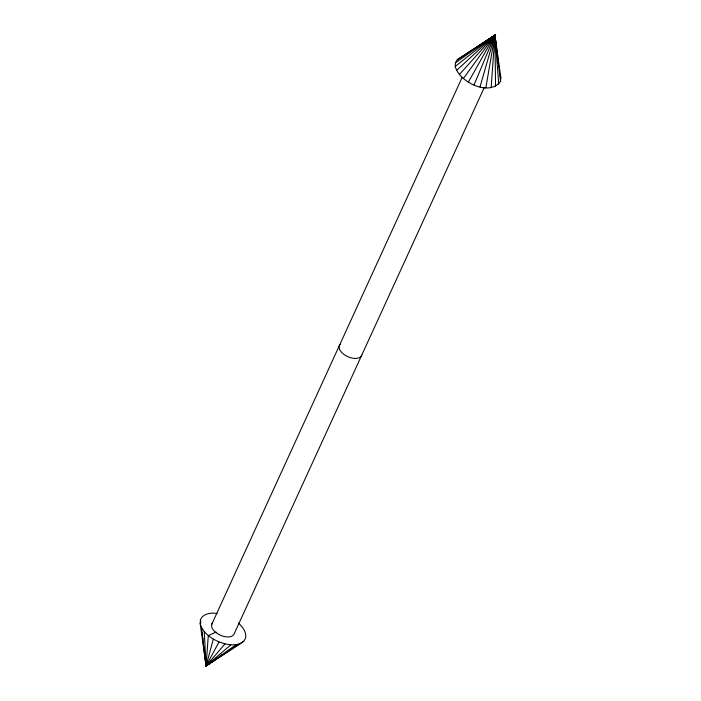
<?xml version="1.0" encoding="UTF-8"?>
<svg xmlns="http://www.w3.org/2000/svg" width="701" height="701" viewBox="0 0 701 701"><rect width="100%" height="100%" fill="white"/><g stroke="black" fill="none" stroke-linecap="round" stroke-linejoin="round"><path stroke-width="1.05" d="M238.366 623.066C242.642 626.817 246.805 632.214 245.534 638.243L243.738 641.284L206.076 665.95L200.188 623.443L200.451 619.772C203.045 613.393 211.115 612.499 217.1 613.48M455.212 66.429L455.466 62.757L457.262 59.716L494.924 35.05L500.812 77.557L500.549 81.228C489.727 97.071 459.12 82.113 455.212 66.429L494.924 35.05L500.549 81.228M206.234 663.803L206.076 665.95L243.738 641.284M494.766 37.214L494.924 35.05L457.262 59.716M491.147 87.686L494.924 35.05L455.466 62.757M206.444 663.794L206.076 665.95L217.476 657.95M485.846 87.835L494.924 35.05L483.436 43.173M200.188 623.443C201.66 630.497 207.514 635.448 213.323 639.137L206.076 665.95L236.123 644.701L240.531 643.483M480.01 86.898L494.924 35.05L493.276 36.461M474.042 84.952L494.924 35.05L496.457 47.87M211.72 624.389L462.187 77.32M484.268 87.555L234.265 633.625A12.206 6.738 24.6 0 1 219.553 634.826A12.206 6.738 24.6 0 1 212.613 622.865M236.123 644.701L230.822 644.85L224.995 643.912L219.019 641.967L206.076 665.95L203.851 647.689M468.347 82.122L494.924 35.05L498.762 84.269M463.3 78.6L494.924 35.05L495.037 37.197M224.995 643.912L206.076 665.95L201.485 627.491M459.269 74.63L494.924 35.05L495.546 86.468M207.531 664.338L206.076 665.95L205.91 663.812M456.5 70.477L494.924 35.05M207.68 664.478L206.076 665.95L204.245 631.636M230.822 644.85L206.076 665.95L206.05 663.759M211.991 661.28L206.076 665.95L208.285 635.614L216.127 632.092M220.105 656.101L221.858 654.865M213.323 639.137L219.019 641.967M500.163 75.533L500.812 77.557M200.451 619.772L200.836 622.996M202.019 632.661L202.282 634.808M202.668 638.024L202.931 640.179M203.325 643.395L203.588 645.542M496.711 50.008L497.097 53.215M497.351 55.353L497.605 57.482M498.113 61.758L498.367 63.896M205.411 657.389L205.744 661.674M495.265 41.482L495.379 43.628M361.769 355.118A12.206 6.738 24.6 0 1 347.065 356.318A12.206 6.738 24.6 0 1 340.125 344.366"/></g></svg>
